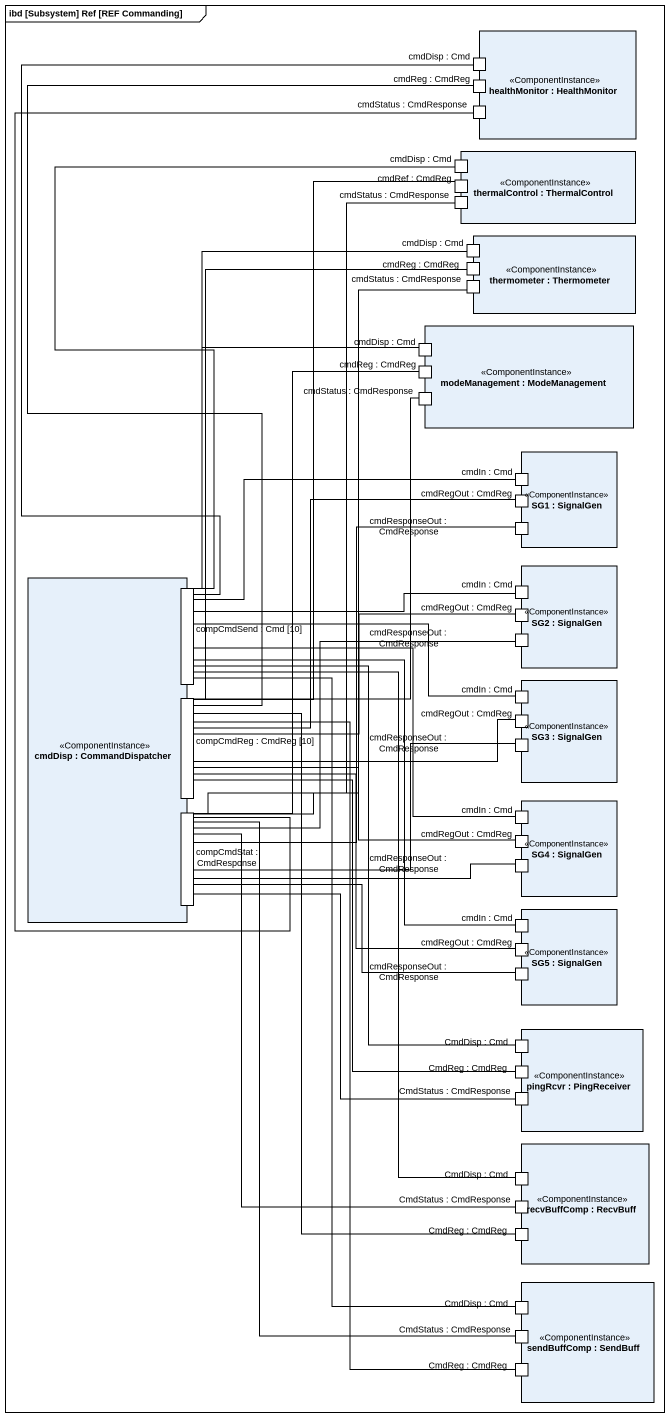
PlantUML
@startuml
mainframe ibd [Subsystem] Ref [REF Commanding]
rectangle "healthMonitor : HealthMonitor" as healthMonitor <<ComponentInstance>> {
  port "cmdDisp : Cmd" as cmdDisp_Cmd
  port "cmdReg : CmdReg" as cmdReg_CmdReg
  port "cmdStatus : CmdResponse" as cmdStatus_CmdResponse
}
rectangle "thermalControl : ThermalControl" as thermalControl <<ComponentInstance>> {
  port "cmdDisp : Cmd" as cmdDisp_Cmd_2
  port "cmdRef : CmdReg" as cmdRef_CmdReg
  port "cmdStatus : CmdResponse" as cmdStatus_CmdResponse_2
}
rectangle "thermometer : Thermometer" as thermometer <<ComponentInstance>> {
  port "cmdDisp : Cmd" as cmdDisp_Cmd_3
  port "cmdReg : CmdReg" as cmdReg_CmdReg_2
  port "cmdStatus : CmdResponse" as cmdStatus_CmdResponse_3
}
rectangle "modeManagement : ModeManagement" as modeManagement <<ComponentInstance>> {
  port "cmdDisp : Cmd" as cmdDisp_Cmd_4
  port "cmdReg : CmdReg" as cmdReg_CmdReg_3
  port "cmdStatus : CmdResponse" as cmdStatus_CmdResponse_4
}
rectangle "SG1 : SignalGen" as SG1 <<ComponentInstance>> {
  port "cmdIn : Cmd" as cmdIn_Cmd
  port "cmdRegOut : CmdReg" as cmdRegOut_CmdReg
  port "cmdResponseOut : CmdResponse" as cmdResponseOut_CmdResponse
}
rectangle "SG2 : SignalGen" as SG2 <<ComponentInstance>> {
  port "cmdIn : Cmd" as cmdIn_Cmd_2
  port "cmdRegOut : CmdReg" as cmdRegOut_CmdReg_2
  port "cmdResponseOut : CmdResponse" as cmdResponseOut_CmdResponse_2
}
rectangle "cmdDisp : CommandDispatcher" as cmdDisp <<ComponentInstance>> {
  port "compCmdSend : Cmd [10]" as compCmdSend_Cmd_10
  port "compCmdReg : CmdReg [10]" as compCmdReg_CmdReg_10
  port "compCmdStat : CmdResponse" as compCmdStat_CmdResponse
}
rectangle "SG3 : SignalGen" as SG3 <<ComponentInstance>> {
  port "cmdIn : Cmd" as cmdIn_Cmd_3
  port "cmdRegOut : CmdReg" as cmdRegOut_CmdReg_3
  port "cmdResponseOut : CmdResponse" as cmdResponseOut_CmdResponse_3
}
rectangle "SG4 : SignalGen" as SG4 <<ComponentInstance>> {
  port "cmdIn : Cmd" as cmdIn_Cmd_4
  port "cmdRegOut : CmdReg" as cmdRegOut_CmdReg_4
  port "cmdResponseOut : CmdResponse" as cmdResponseOut_CmdResponse_4
}
rectangle "SG5 : SignalGen" as SG5 <<ComponentInstance>> {
  port "cmdIn : Cmd" as cmdIn_Cmd_5
  port "cmdRegOut : CmdReg" as cmdRegOut_CmdReg_5
  port "cmdResponseOut : CmdResponse" as cmdResponseOut_CmdResponse_5
}
rectangle "pingRcvr : PingReceiver" as pingRcvr <<ComponentInstance>> {
  port "CmdDisp : Cmd" as CmdDisp_Cmd
  port "CmdReg : CmdReg" as CmdReg_CmdReg
  port "CmdStatus : CmdResponse" as CmdStatus_CmdResponse
}
rectangle "recvBuffComp : RecvBuff" as recvBuffComp <<ComponentInstance>> {
  port "CmdDisp : Cmd" as CmdDisp_Cmd_2
  port "CmdStatus : CmdResponse" as CmdStatus_CmdResponse_2
  port "CmdReg : CmdReg" as CmdReg_CmdReg_2
}
rectangle "sendBuffComp : SendBuff" as sendBuffComp <<ComponentInstance>> {
  port "CmdDisp : Cmd" as CmdDisp_Cmd_3
  port "CmdStatus : CmdResponse" as CmdStatus_CmdResponse_3
  port "CmdReg : CmdReg" as CmdReg_CmdReg_3
}
cmdReg_CmdReg_3 -- compCmdReg_CmdReg_10
cmdStatus_CmdResponse_4 -- compCmdStat_CmdResponse
cmdRegOut_CmdReg -- compCmdReg_CmdReg_10
cmdResponseOut_CmdResponse -- compCmdStat_CmdResponse
compCmdSend_Cmd_10 -up- cmdDisp_Cmd
compCmdSend_Cmd_10 -up- cmdDisp_Cmd_2
compCmdSend_Cmd_10 -up- cmdDisp_Cmd_3
compCmdSend_Cmd_10 -up- cmdDisp_Cmd_4
compCmdSend_Cmd_10 -right- cmdIn_Cmd
compCmdSend_Cmd_10 -right- cmdIn_Cmd_2
compCmdSend_Cmd_10 -right- cmdIn_Cmd_3
compCmdSend_Cmd_10 -right- cmdIn_Cmd_4
compCmdSend_Cmd_10 -- cmdIn_Cmd_5
compCmdSend_Cmd_10 -- CmdDisp_Cmd
compCmdSend_Cmd_10 -- CmdDisp_Cmd_2
compCmdSend_Cmd_10 -- CmdDisp_Cmd_3
cmdRegOut_CmdReg_2 -left- compCmdReg_CmdReg_10
cmdResponseOut_CmdResponse_2 -- compCmdStat_CmdResponse
compCmdReg_CmdReg_10 -up- cmdReg_CmdReg
compCmdReg_CmdReg_10 -up- cmdRef_CmdReg
compCmdReg_CmdReg_10 -up- cmdReg_CmdReg_2
cmdRegOut_CmdReg_3 -left- compCmdReg_CmdReg_10
cmdResponseOut_CmdResponse_3 -left- compCmdStat_CmdResponse
compCmdStat_CmdResponse -up- cmdStatus_CmdResponse
compCmdStat_CmdResponse -up- cmdStatus_CmdResponse_2
compCmdStat_CmdResponse -up- cmdStatus_CmdResponse_3
cmdRegOut_CmdReg_4 -left- compCmdReg_CmdReg_10
cmdResponseOut_CmdResponse_4 -left- compCmdStat_CmdResponse
cmdRegOut_CmdReg_5 -up- compCmdReg_CmdReg_10
cmdResponseOut_CmdResponse_5 -left- compCmdStat_CmdResponse
CmdReg_CmdReg -up- compCmdReg_CmdReg_10
CmdStatus_CmdResponse -up- compCmdStat_CmdResponse
CmdStatus_CmdResponse_2 -up- compCmdStat_CmdResponse
CmdReg_CmdReg_2 -up- compCmdReg_CmdReg_10
CmdStatus_CmdResponse_3 -up- compCmdStat_CmdResponse
CmdReg_CmdReg_3 -up- compCmdReg_CmdReg_10
@enduml
